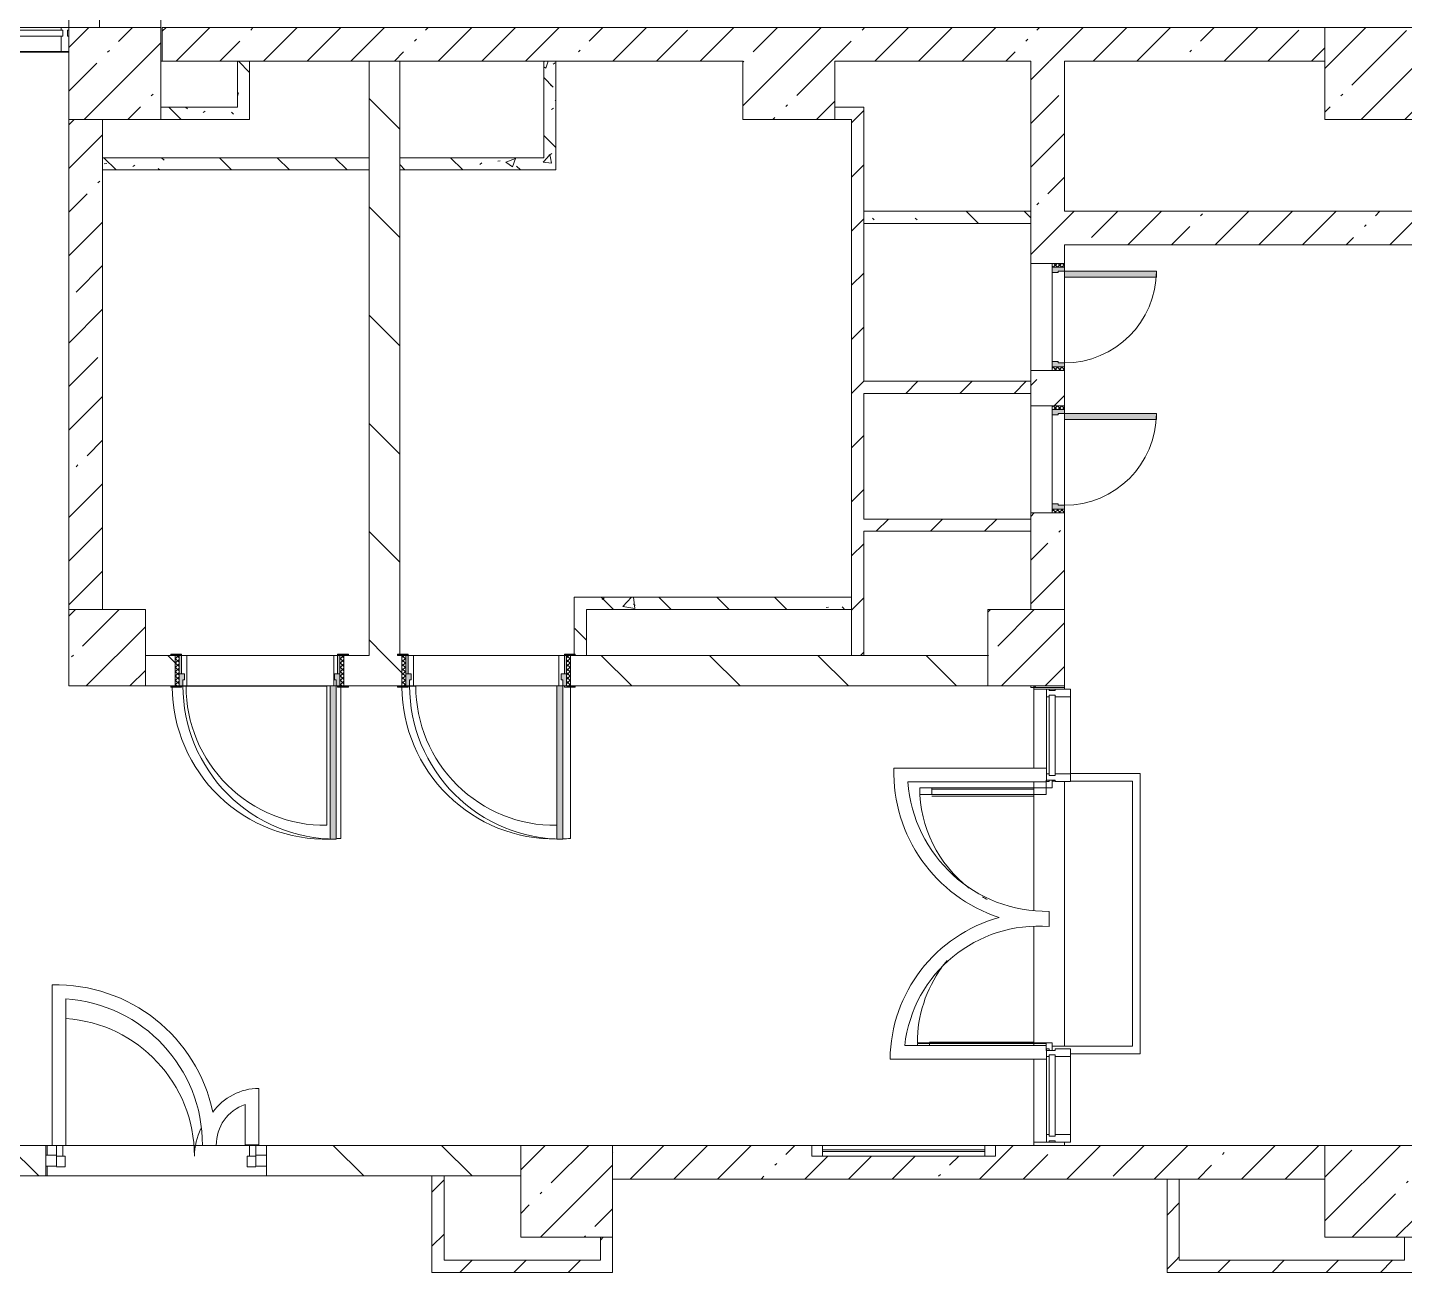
# Model space of a CAD drawing. Header units: millimetres. Extents: x 35092 to 251863, y -8553 to 29549.
# Drawn here: x 138293 to 147283, y 7070 to 15200 of the extents above; entities that cross this region are included whole.
import ezdxf

# ---------------------------------------------------------------- set-up
doc = ezdxf.new("R2010")
doc.units = ezdxf.units.MM
for name, color, linetype, lineweight, true_color in [('A-DETL-GENF-3', 7, 'Continuous', 5, 0xaaaaaa), ('A-DOOR-2', 7, 'Continuous', 5, 0xaaaaaa), ('A-DOOR-3', 7, 'Continuous', 5, 0xe2e2e2), ('A-DOOR-FRAM-3', 7, 'Continuous', 5, 0xe2e2e2), ('A-DOOR-FRAM-4', 7, 'Continuous', 5, 0xaaaaaa), ('A-FLOR-1', 7, 'Continuous', 5, 0xaaaaaa), ('I-WALL-5', 7, 'Continuous', 5, 0x787878)]:
    doc.layers.add(name, color=color, linetype=linetype, lineweight=lineweight, true_color=true_color)
for name, color, linetype, lineweight in [('A-GLAZ-2', 7, 'Continuous', 5), ('A-GLAZ-CURT-2', 7, 'Continuous', 5), ('A-GLAZ-CWMG-2', 7, 'Continuous', 5), ('A-WALL', 7, 'Continuous', 9), ('I-WALL-3', 7, 'Continuous', 5), ('S-COLS-1', 7, 'Continuous', 5)]:
    doc.layers.add(name, color=color, linetype=linetype, lineweight=lineweight)
pattern_1 = [(135, (124853, 0), (-353.553, -353.553), [])]
pattern_2 = [(135, (1751.41, 164.685), (-14.14214, -14.14214), []), (225, (1751.41, 164.685), (14.14214, -14.14214), [])]
pattern_3 = [(45, (-371.384, 164.685), (-14.1421, 14.1421), []), (135, (-371.384, 164.685), (-14.1421, -14.1421), [])]
pattern_4 = [(45, (124853, 0), (-285.123, 285.123), []), (45, (125138.1, 0), (-285.123, 285.123), [504.031, -100.806, 16.764, -84.042])]
pattern_5 = [(45, (124852.98, 0), (-176.7767, 176.7767), [])]
pattern_6 = [(135, (124853, 0), (-377.171, -377.171), [533.4, -88.9, 17.78, -88.9]), (135, (124853, 376.94), (-377.171, -377.171), []), (50, (124853, 0), (637.645, -55.787), [66.675, -733.425]), (355, (124853, 0), (-123.35, 668.7), [53.34, -586.74]), (100.451, (124906.1, -4.65), (514.299, 612.908), [56.665, -623.315]), (46.184, (124853, 177.8), (948.776, -147.15), [100.012, -1100.137]), (96.636, (124932.05, 165.5), (830.91, 865.997), [84.998, -934.973]), (351.184, (124853, 177.8), (830.918, 865.99), [80.01, -880.11]), (21, (124941.9, 133.35), (530.651, -357.928), [66.675, -733.425]), (326, (124941.9, 133.35), (216.308, 644.658), [53.34, -586.74]), (71.451, (124986.1, 103.5), (746.96, 286.724), [56.665, -623.315]), (37.5, (124852.98, 0), (10.8105, 295.9426), [16.764, -562.864, 16.764, -578.866, -588.962]), (37.5, (124852.98, 0), (10.8105, 295.9426), [-1175.258, 16.764, -572.198]), (7.5, (124852.98, 0), (233.869, 350.6318), [16.764, -322.834, 16.764, -549.529, -224.472]), (7.5, (124852.98, 0), (233.869, 350.6318), [-905.891, 16.764, -207.708]), (327.5, (124654.74, 0), (474.5678, -20.0513), [16.764, -205.486, 16.764, -676.656, -920.115]), (327.5, (124654.74, 0), (474.5678, -20.0513), [-915.67, 16.764, -903.351]), (317.5, (124565.84, 0), (518.452, 88.9934), [16.764, -272.161, 16.764, -443.738, -653.415]), (317.5, (124565.84, 0), (518.452, 88.9934), [-749.427, 16.764, -636.651])]

# ---------------------------------------------------------------- blocks, each defined once
blk = doc.blocks.new('BSC_Колонна _Прямоугольная - 600х600-V251-2_2_2_птичка')
at = {"layer": 'S-COLS-1'}
h = blk.add_hatch(dxfattribs=at)
h.set_pattern_fill('FP_92', color=256, style=0, pattern_type=2)
h.set_pattern_definition([(45, (-14010, -14900), (-285.123, 285.123), []), (45, (-13724.88, -14900), (-285.123, 285.123), [504.031, -100.806, 16.764, -84.042])])
h.paths.add_polyline_path([(-80, -300), (300, -300), (300, 300), (-300, 299.6), (-300, -300)])
for p, q in [((300, 300), (-300, 300)), ((-300, 300), (-300, -300)), ((300, -300), (300, 300)), ((-300, -300), (300, -300))]:
    blk.add_line(p, q, dxfattribs=at)
blk = doc.blocks.new('110_Дверь_СКБ_1Ст_Внутренняя1 - Д-4 1100x2100h_су мгн-32375332-2_2_2_птичка')
at = {"layer": 'A-DOOR-2'}
h = blk.add_hatch(dxfattribs=at)
h.set_pattern_fill('FP_40', color=256, style=0, pattern_type=2)
h.set_pattern_definition(pattern_2)
h.paths.add_polyline_path([(537.5, 100), (537.5, -100), (562.5, -100), (562.5, 100)])
at = {"layer": 'A-DOOR-3'}
h = blk.add_hatch(color=256, dxfattribs=at)
h.paths.add_polyline_path([(537.5, 100), (512.5, 100), (512.5, 60), (502.5, 60), (502.5, 20), (537.5, 20), (537.5, 30.3)])
h.paths.add_polyline_path([(-497.5, 100), (-512.5, 100), (-512.5, 20), (-477.5, 20), (-477.5, 60), (-487.5, 60), (-487.5, 100)])
at = {"layer": 'A-DOOR-FRAM-3'}
for points in [[(-447.5, 1100), (-487.5, 1095), (-487.5, 100), (-447.5, 100), (-447.5, 1095)], [(-537.5, 108), (-567.5, 108), (-562.5, 100), (-497.5, 104.4), (-497.5, 108), (-536.7, 108)], [(592.5, 108), (522.5, 108), (522.5, 100), (592.5, 101)], [(-512.5, 20), (-512.5, -100), (-497.5, -100), (-497.5, 20)], [(537.5, 20), (522.5, 20), (522.5, -100), (537.5, -100)], [(-512.5, -100), (-567.5, -100), (-562.5, -108), (-497.5, -108), (-497.5, -100)], [(537.5, -100), (522.5, -100), (522.5, -108), (592.5, -108), (592.5, -100), (562.5, -100)]]:
    blk.add_hatch(color=256, dxfattribs=at).paths.add_polyline_path(points)
at = {"layer": 'A-DOOR-FRAM-4'}
h = blk.add_hatch(dxfattribs=at)
h.set_pattern_fill('FP_41', color=256, style=0, pattern_type=2)
h.set_pattern_definition(pattern_3)
h.paths.add_polyline_path([(-537.5, 100), (-537.5, -100), (-512.5, -100), (-512.5, 100)])
at = {"layer": 'A-DOOR-2'}
for p, q in [((-487.5, 1100), (-487.5, 100)), ((-447.5, 1100), (-487.5, 1100)), ((-447.5, 100), (-447.5, 1100)), ((-487.5, 100), (-447.5, 100))]:
    blk.add_line(p, q, dxfattribs=at)
blk.add_arc((-487.5, 100), 1000, 360, 90, dxfattribs=at)
at = {"layer": 'A-DOOR-FRAM-4'}
for p, q in [((-497.5, 108), (-567.5, 108)), ((-567.5, 108), (-567.5, 100)), ((-567.5, 100), (-497.5, 100)), ((-512.5, 100), (-537.5, 100)), ((-537.5, 100), (-537.5, -100)), ((-487.5, 100), (-512.5, 100)), ((-512.5, 100), (-512.5, 20)), ((-512.5, -100), (-512.5, 100)), ((-497.5, 100), (-512.5, 100)), ((-512.5, 100), (-512.5, 99)), ((-512.5, 99), (-497.5, 99)), ((-497.5, 100), (-497.5, 108)), ((-497.5, 99), (-497.5, 100)), ((-487.5, 60), (-487.5, 100)), ((512.5, 100), (512.5, 60)), ((537.5, 100), (512.5, 100)), ((592.5, 108), (522.5, 108)), ((522.5, 108), (522.5, 100)), ((537.5, 100), (522.5, 100)), ((522.5, 100), (522.5, 99)), ((522.5, 100), (592.5, 100)), ((522.5, 99), (537.5, 99)), ((537.5, 20), (537.5, 100)), ((562.5, 100), (537.5, 100)), ((537.5, 100), (537.5, -100)), ((537.5, 99), (537.5, 100)), ((562.5, -100), (562.5, 100)), ((592.5, 100), (592.5, 108)), ((-512.5, 20), (-477.5, 20)), ((-497.5, 20), (-512.5, 20)), ((-512.5, 20), (-512.5, -100)), ((-497.5, -100), (-497.5, 20)), ((-477.5, 60), (-487.5, 60)), ((-477.5, 20), (-477.5, 60)), ((512.5, 60), (502.5, 60)), ((502.5, 60), (502.5, 20)), ((502.5, 20), (537.5, 20)), ((537.5, 20), (522.5, 20)), ((522.5, 20), (522.5, -100)), ((537.5, -100), (537.5, 20)), ((-497.5, -100), (-567.5, -100)), ((-567.5, -100), (-567.5, -108)), ((-567.5, -108), (-497.5, -108)), ((-537.5, -100), (-512.5, -100)), ((-512.5, -100), (-497.5, -100)), ((-497.5, -108), (-497.5, -100)), ((522.5, -100), (537.5, -100)), ((592.5, -100), (522.5, -100)), ((522.5, -100), (522.5, -108)), ((522.5, -108), (592.5, -108)), ((537.5, -100), (562.5, -100)), ((592.5, -108), (592.5, -100))]:
    blk.add_line(p, q, dxfattribs=at)
blk = doc.blocks.new('110_Дверь_СКБ_1Ст_Внутренняя1 - Д-4 1100x2100h_су мгн-V290-2_2_2_птичка')
at = {"layer": 'A-DOOR-2'}
h = blk.add_hatch(dxfattribs=at)
h.set_pattern_fill('FP_40', color=256, style=0, pattern_type=2)
h.set_pattern_definition(pattern_2)
h.paths.add_polyline_path([(562.5, 100), (537.5, 100), (537.5, -100), (562.5, -100)])
at = {"layer": 'A-DOOR-3'}
h = blk.add_hatch(color=256, dxfattribs=at)
h.paths.add_polyline_path([(512.5, 100), (512.5, 60), (502.5, 60), (502.5, 20), (537.5, 20), (537.5, 100), (522.5, 100)])
h.paths.add_polyline_path([(-487.5, 100), (-512.5, 100), (-512.5, 20), (-477.5, 20), (-477.5, 60), (-487.5, 60)])
at = {"layer": 'A-DOOR-FRAM-3'}
for points in [[(-487.5, 1100), (-487.5, 100), (-447.5, 100), (-447.5, 1100)], [(-497.5, 108), (-567.5, 108), (-567.5, 100), (-497.5, 100)], [(562.5, 108), (522.5, 108), (526.9, 100), (592.5, 100), (592.5, 108), (576.2, 108)], [(-512.5, 20), (-512.5, -100), (-497.5, -100), (-497.5, 20)], [(537.5, 20), (522.5, 20), (522.5, -100), (537.5, -100)], [(-567.5, -100), (-567.5, -108), (-497.5, -108), (-497.5, -100), (-537.5, -100)], [(562.5, -100), (522.5, -100), (522.5, -108), (592.5, -108), (592.5, -100)]]:
    blk.add_hatch(color=256, dxfattribs=at).paths.add_polyline_path(points)
at = {"layer": 'A-DOOR-FRAM-4'}
h = blk.add_hatch(dxfattribs=at)
h.set_pattern_fill('FP_41', color=256, style=0, pattern_type=2)
h.set_pattern_definition(pattern_3)
h.paths.add_polyline_path([(-512.5, 100), (-537.5, 100), (-537.5, -100), (-512.5, -100), (-512.5, 30.3)])
at = {"layer": 'A-DOOR-2'}
for p, q in [((-487.5, 1100), (-487.5, 100)), ((-447.5, 1100), (-487.5, 1100)), ((-447.5, 100), (-447.5, 1100)), ((-487.5, 100), (-447.5, 100))]:
    blk.add_line(p, q, dxfattribs=at)
blk.add_arc((-487.5, 100), 1000, 360, 90, dxfattribs=at)
at = {"layer": 'A-DOOR-FRAM-4'}
for p, q in [((-497.5, 108), (-567.5, 108)), ((-567.5, 108), (-567.5, 100)), ((-567.5, 100), (-497.5, 100)), ((-512.5, 100), (-537.5, 100)), ((-537.5, 100), (-537.5, -100)), ((-487.5, 100), (-512.5, 100)), ((-512.5, 100), (-512.5, 20)), ((-512.5, -100), (-512.5, 100)), ((-497.5, 100), (-512.5, 100)), ((-512.5, 100), (-512.5, 99)), ((-512.5, 99), (-497.5, 99)), ((-497.5, 100), (-497.5, 108)), ((-497.5, 99), (-497.5, 100)), ((-487.5, 60), (-487.5, 100)), ((512.5, 100), (512.5, 60)), ((537.5, 100), (512.5, 100)), ((592.5, 108), (522.5, 108)), ((522.5, 108), (522.5, 100)), ((537.5, 100), (522.5, 100)), ((522.5, 100), (522.5, 99)), ((522.5, 100), (592.5, 100)), ((522.5, 99), (537.5, 99)), ((537.5, 20), (537.5, 100)), ((562.5, 100), (537.5, 100)), ((537.5, 100), (537.5, -100)), ((537.5, 99), (537.5, 100)), ((562.5, -100), (562.5, 100)), ((592.5, 100), (592.5, 108)), ((-512.5, 20), (-477.5, 20)), ((-497.5, 20), (-512.5, 20)), ((-512.5, 20), (-512.5, -100)), ((-497.5, -100), (-497.5, 20)), ((-477.5, 60), (-487.5, 60)), ((-477.5, 20), (-477.5, 60)), ((512.5, 60), (502.5, 60)), ((502.5, 60), (502.5, 20)), ((502.5, 20), (537.5, 20)), ((537.5, 20), (522.5, 20)), ((522.5, 20), (522.5, -100)), ((537.5, -100), (537.5, 20)), ((-497.5, -100), (-567.5, -100)), ((-567.5, -100), (-567.5, -108)), ((-567.5, -108), (-497.5, -108)), ((-537.5, -100), (-512.5, -100)), ((-512.5, -100), (-497.5, -100)), ((-497.5, -108), (-497.5, -100)), ((522.5, -100), (537.5, -100)), ((592.5, -100), (522.5, -100)), ((522.5, -100), (522.5, -108)), ((522.5, -108), (592.5, -108)), ((537.5, -100), (562.5, -100)), ((592.5, -108), (592.5, -100))]:
    blk.add_line(p, q, dxfattribs=at)
blk = doc.blocks.new('BSC_Колонна _Прямоугольная - 500х500-V302-2_2_2_птичка')
at = {"layer": 'S-COLS-1'}
h = blk.add_hatch(dxfattribs=at)
h.set_pattern_fill('FP_125', color=256, style=0, pattern_type=2)
h.set_pattern_definition([(45, (-19960, -11150), (-285.123, 285.123), []), (45, (-19674.88, -11150), (-285.123, 285.123), [504.031, -100.806, 16.764, -84.042])])
h.paths.add_polyline_path([(250, -250), (250, 250), (-250, 250), (-250, -250), (-188.7, -250)])
for p, q in [((250, 250), (-250, 250)), ((-250, 250), (-250, -250)), ((250, -250), (250, 250)), ((-250, -250), (250, -250))]:
    blk.add_line(p, q, dxfattribs=at)
blk = doc.blocks.new('110_Дверь_СКБ_1Ст - д-18 _п_ 700x2100h_Технический шкаф ЭОМ и СС-32102833-2_2_2_птичка')
at = {"layer": 'A-DOOR-2'}
h = blk.add_hatch(dxfattribs=at)
h.set_pattern_fill('FP_134', color=256, style=0, pattern_type=2)
h.set_pattern_definition([(135, (1951.41, 174.685), (-14.14214, -14.14214), []), (225, (1951.41, 174.685), (14.14214, -14.14214), [])])
h.paths.add_polyline_path([(362.5, 110), (337.5, 110), (337.5, 30), (362.5, 30)])
at = {"layer": 'A-DOOR-3'}
h = blk.add_hatch(color=256, dxfattribs=at)
h.paths.add_polyline_path([(337.5, 110), (312.5, 110), (312.5, 70), (302.5, 70), (302.5, 30), (337.5, 30)])
h.paths.add_polyline_path([(-277.5, 70), (-287.5, 70), (-287.5, 110), (-312.5, 110), (-312.5, 30), (-277.5, 30), (-277.5, 54)])
at = {"layer": 'A-DOOR-FRAM-3'}
blk.add_hatch(color=256, dxfattribs=at).paths.add_polyline_path([(-247.5, 440), (-247.5, 710), (-287.5, 710), (-287.5, 110), (-247.5, 110)])
at = {"layer": 'A-DOOR-FRAM-4'}
h = blk.add_hatch(dxfattribs=at)
h.set_pattern_fill('FP_135', color=256, style=0, pattern_type=2)
h.set_pattern_definition([(45, (-171.384, 174.685), (-14.1421, 14.1421), []), (135, (-171.384, 174.685), (-14.1421, -14.1421), [])])
h.paths.add_polyline_path([(-312.5, 110), (-337.5, 110), (-337.5, 30), (-312.5, 30)])
at = {"layer": 'A-DOOR-2'}
for p, q in [((-287.5, 710), (-287.5, 110)), ((-247.5, 710), (-287.5, 710)), ((-247.5, 110), (-247.5, 710)), ((-287.5, 110), (-247.5, 110))]:
    blk.add_line(p, q, dxfattribs=at)
blk.add_arc((-287.5, 110), 600, 360, 90, dxfattribs=at)
at = {"layer": 'A-DOOR-FRAM-4'}
for p, q in [((-312.5, 110), (-337.5, 110)), ((-337.5, 110), (-337.5, 30)), ((-287.5, 110), (-312.5, 110)), ((-312.5, 110), (-312.5, 30)), ((-312.5, 30), (-312.5, 110)), ((-287.5, 70), (-287.5, 110)), ((-247.5, 110), (312.5, 110)), ((312.5, 110), (312.5, 70)), ((337.5, 110), (312.5, 110)), ((337.5, 30), (337.5, 110)), ((362.5, 110), (337.5, 110)), ((337.5, 110), (337.5, 30)), ((362.5, 30), (362.5, 110)), ((-337.5, 30), (-312.5, 30)), ((-312.5, 30), (-277.5, 30)), ((-277.5, 70), (-287.5, 70)), ((-277.5, 30), (-277.5, 70)), ((302.5, 30), (-277.5, 30)), ((312.5, 70), (302.5, 70)), ((302.5, 70), (302.5, 30)), ((302.5, 30), (337.5, 30)), ((337.5, 30), (362.5, 30))]:
    blk.add_line(p, q, dxfattribs=at)
blk = doc.blocks.new('BSC_Колонна _Прямоугольная - 500х500-V325-2_2_2_птичка')
at = {"layer": 'S-COLS-1'}
h = blk.add_hatch(dxfattribs=at)
h.set_pattern_fill('FP_140', color=256, style=0, pattern_type=2)
h.set_pattern_definition([(45, (-13960, -11150), (-285.123, 285.123), []), (45, (-13674.88, -11150), (-285.123, 285.123), [504.031, -100.806, 16.764, -84.042])])
h.paths.add_polyline_path([(250, -250), (249.8, 250), (-250, 247.8), (-250, -250), (34.4, -250)])
for p, q in [((250, 250), (-250, 250)), ((-250, 250), (-250, -250)), ((250, -250), (250, 250)), ((-250, -250), (250, -250))]:
    blk.add_line(p, q, dxfattribs=at)
blk = doc.blocks.new('BSC_Колонна _Прямоугольная - 600х600-V329-2_2_2_птичка')
at = {"layer": 'S-COLS-1'}
h = blk.add_hatch(dxfattribs=at)
h.set_pattern_fill('FP_143', color=256, style=0, pattern_type=2)
h.set_pattern_definition([(45, (-22210, -14900), (-285.123, 285.123), []), (45, (-21924.88, -14900), (-285.123, 285.123), [504.031, -100.806, 16.764, -84.042])])
h.paths.add_polyline_path([(300, -300), (300, 300), (-300, 300), (-300, -300)])
for p, q in [((300, 300), (-300, 300)), ((-300, 300), (-300, -300)), ((300, -300), (300, 300)), ((-300, -300), (300, -300))]:
    blk.add_line(p, q, dxfattribs=at)
blk = doc.blocks.new('BSC_Колонна _Прямоугольная - 600х600-V335-2_2_2_птичка')
at = {"layer": 'S-COLS-1'}
h = blk.add_hatch(dxfattribs=at)
h.set_pattern_fill('FP_149', color=256, style=0, pattern_type=2)
h.set_pattern_definition([(45, (-22210, -7600), (-285.123, 285.123), []), (45, (-21924.88, -7600), (-285.123, 285.123), [504.031, -100.806, 16.764, -84.042])])
h.paths.add_polyline_path([(300, -300), (300, 300), (-300, 300), (-300, -300)])
for p, q in [((300, 300), (-300, 300)), ((-300, 300), (-300, -300)), ((300, -300), (300, 300)), ((-300, -300), (300, -300))]:
    blk.add_line(p, q, dxfattribs=at)
blk = doc.blocks.new('BSC_Колонна _Прямоугольная - 600х600-V345-2_2_2_птичка')
at = {"layer": 'S-COLS-1'}
h = blk.add_hatch(dxfattribs=at)
h.set_pattern_fill('FP_158', color=256, style=0, pattern_type=2)
h.set_pattern_definition([(45, (-16960, -7600), (-285.123, 285.123), []), (45, (-16674.88, -7600), (-285.123, 285.123), [504.031, -100.806, 16.764, -84.042])])
h.paths.add_polyline_path([(300, -300), (300, 300), (-300, 300), (-300, -300)])
for p, q in [((300, 300), (-300, 300)), ((-300, 300), (-300, -300)), ((300, -300), (300, 300)), ((-300, -300), (300, -300))]:
    blk.add_line(p, q, dxfattribs=at)
blk = doc.blocks.new('Прямоугольный импост - Импост структурный с накладкой - 160мм-23997896-2_2_2_птичка')
at = {"layer": 'A-GLAZ-CWMG-2'}
for p, q in [((-50, 40), (-50, 140)), ((-50, 140), (-0.3, 140)), ((-40, 40), (-50, 40)), ((-50, -17), (-50, 0)), ((-50, 0), (-40, 0)), ((-40, 0), (-40, 40)), ((-10, 40), (-10, 0)), ((-0.3, 40), (-10, 40)), ((-10, 0), (-0.3, 0)), ((-0.3, -17), (-50, -17))]:
    blk.add_line(p, q, dxfattribs=at)
blk = doc.blocks.new('Системная панель - Стекло - 40мм-23997898-2_2_2_птичка')
at = {"layer": 'A-GLAZ-CURT-2'}
h = blk.add_hatch(dxfattribs=at)
h.set_pattern_fill('FP_163', color=256, style=0, pattern_type=2)
h.set_pattern_definition([(45, (-13750.1, -14683), (-1414.21, 1414.21), [1000, -3000]), (45, (-14750.1, -15183), (-1414.21, 1414.21), [3000, -1000]), (45, (-12750.1, -15683), (-1414.21, 1414.21), [1000, -3000])])
h.paths.add_polyline_path([(410.1, -40), (420.1, -40), (420.1, 0), (-420.1, 0), (-420.1, -40), (-410.1, -40)])
for p, q in [((420.1, 0), (-420.1, 0)), ((-420.1, 0), (-420.1, -40)), ((-420.1, -40), (420.1, -40)), ((420.1, -40), (420.1, 0))]:
    blk.add_line(p, q, dxfattribs=at)
blk = doc.blocks.new('Прямоугольный импост - Импост структурный с накладкой - 160мм-23771920-2_2_2_птичка')
at = {"layer": 'A-GLAZ-CWMG-2'}
for p, q in [((13660.3, 15200), (12840, 15200)), ((13660.3, 15043), (12840, 15043))]:
    blk.add_line(p, q, dxfattribs=at)
blk = doc.blocks.new('Прямоугольный импост - 50 x 70 мм-31927764-2_2_2_птичка')
at = {"layer": 'A-GLAZ-CWMG-2'}
for p, q in [((-70, 35), (0, 35)), ((-70, -35), (-70, 35)), ((0, 35), (0, -35)), ((0, -35), (-70, -35))]:
    blk.add_line(p, q, dxfattribs=at)
blk = doc.blocks.new('Дверь_Витражная_остекление_ - ДВН_ДАО_Главный вход_1200 в свету Д-22 _п_-31928779-2_2_2_птичка')
at = {"layer": 'A-DETL-GENF-3'}
for p, q in [((-650, 100), (-650, 35)), ((-610, 30), (-610, 100)), ((610, 103), (610, 30)), ((650, 35), (650, 103)), ((-650, 30), (-610, 30)), ((-595, 30), (-650, 30)), ((-595, -40), (-595, 30)), ((595, -40), (595, 30)), ((595, 30), (650, 30)), ((610, 30), (650, 30)), ((-650, -40), (-595, -40)), ((650, -40), (595, -40))]:
    blk.add_line(p, q, dxfattribs=at)
at = {"layer": 'A-DOOR-2'}
for p, q in [((-650, 100), (-650, 35)), ((650, 103), (650, 35))]:
    blk.add_line(p, q, dxfattribs=at)
for centre, radius, start, end in [((-650, 30), 900, 360, 86.09721), ((650, 30), 400, 153.34415, 180)]:
    blk.add_arc(centre, radius, start, end, dxfattribs=at)
blk = doc.blocks.new('Прямоугольный импост - 50 x 70 мм-31701779-2_2_2_птичка')
at = {"layer": 'A-GLAZ-CWMG-2'}
for p, q in [((0, 35), (-70, 35)), ((-70, 35), (-70, -35)), ((0, -35), (0, 35)), ((-70, -35), (0, -35))]:
    blk.add_line(p, q, dxfattribs=at)
blk = doc.blocks.new('Прямоугольный импост - Импост структурный с накладкой - 160мм Темный-30756008-2_2_2_птичка')
at = {"layer": 'A-GLAZ-CWMG-2'}
for p, q in [((-50, 0), (-50, 17)), ((-50, 17), (0, 17)), ((-40, 0), (-50, 0)), ((-40, -40), (-40, 0)), ((0, 0), (-10, 0)), ((-10, 0), (-10, -40)), ((0, 17), (0, 0)), ((-50, -140), (-50, -40)), ((-50, -40), (-40, -40)), ((-10, -40), (0, -40)), ((0, -40), (0, -140)), ((0, -140), (-50, -140))]:
    blk.add_line(p, q, dxfattribs=at)
blk = doc.blocks.new('Системная панель - Стекло - 40мм-32387041-2_2_2_птичка')
at = {"layer": 'A-GLAZ-CURT-2'}
h = blk.add_hatch(dxfattribs=at)
h.set_pattern_fill('FP_170', color=256, style=0, pattern_type=2)
h.set_pattern_definition([(135, (10077.7, -20610), (-1414.21, -1414.21), [1000, -3000]), (135, (10577.7, -21610), (-1414.21, -1414.21), [3000, -1000]), (135, (11077.7, -19610), (-1414.21, -1414.21), [1000, -3000])])
h.paths.add_polyline_path([(262.3, 0), (262.3, 40), (-262.3, 40), (-262.3, 0), (249.3, 0)])
for p, q in [((262.3, 40), (-262.3, 40)), ((-262.3, 40), (-262.3, 0)), ((-262.3, 0), (262.3, 0)), ((262.3, 0), (262.3, 40))]:
    blk.add_line(p, q, dxfattribs=at)
blk = doc.blocks.new('Прямоугольный импост - Импост структурный с накладкой - 160мм Темный-30755591-2_2_2_птичка')
at = {"layer": 'A-GLAZ-CWMG-2'}
for p, q in [((-25, 0), (-25, 17)), ((-25, 17), (25, 17)), ((-15, 0), (-25, 0)), ((-15, -40), (-15, 0)), ((25, 0), (15, 0)), ((15, 0), (15, -40)), ((25, 17), (25, 0)), ((-25, -140), (-25, -40)), ((-25, -40), (-15, -40)), ((15, -40), (25, -40)), ((25, -40), (25, -140)), ((25, -140), (-25, -140))]:
    blk.add_line(p, q, dxfattribs=at)
blk = doc.blocks.new('Системная панель - Стекло - 40мм-32387061-2_2_2_птичка')
at = {"layer": 'A-GLAZ-CURT-2'}
for p, q in [((265.2, 40), (-265.2, 40)), ((-265.2, 40), (-265.2, 0)), ((-265.2, 0), (265.2, 0)), ((265.2, 0), (265.2, 40))]:
    blk.add_line(p, q, dxfattribs=at)
blk = doc.blocks.new('Прямоугольный импост - Импост структурный с накладкой - 160мм Темный-32387059-2_2_2_птичка')
at = {"layer": 'A-GLAZ-CWMG-2'}
for p, q in [((20093, 7970), (20093, 8480.4)), ((20250, 7970), (20250, 8480.4))]:
    blk.add_line(p, q, dxfattribs=at)
blk = doc.blocks.new('Прямоугольный импост - Импост структурный с накладкой - 160мм Темный-30755595-2_2_2_птичка')
at = {"layer": 'A-GLAZ-CWMG-2'}
for p, q in [((0, 17), (-50, 17)), ((-50, 17), (-50, 0)), ((-50, 0), (-40, 0)), ((-40, 0), (-40, -40)), ((-10, -40), (-10, 0)), ((-10, 0), (0, 0)), ((0, 0), (0, 17)), ((-40, -40), (-50, -40)), ((-50, -40), (-50, -140)), ((0, -40), (-10, -40)), ((0, -140), (0, -40)), ((-50, -140), (0, -140))]:
    blk.add_line(p, q, dxfattribs=at)
blk = doc.blocks.new('Дверь_Витражная_остекление_ - ВВ-16 остекление-32390142-2_2_2_птичка')
at = {"layer": 'A-DETL-GENF-3'}
for p, q in [((-787.5, -20), (-832.5, -20)), ((-832.5, -845), (-832.5, -20)), ((-787.5, -20), (-832.5, -20)), ((-832.5, -20), (-832.5, -845)), ((-787.5, -845), (-787.5, -20)), ((-787.5, -845), (-787.5, -20)), ((837.5, -860), (837.5, -20)), ((837.5, -20), (837.5, -860)), ((-832.5, -100), (-787.5, -100)), ((-822.5, -765), (-822.5, -100)), ((-778.5, -765), (-778.5, -100)), ((828.5, -780), (828.5, -100)), ((849.9, -100), (837.5, -100)), ((-832.5, -765), (-787.5, -765)), ((849.9, -780), (837.5, -780)), ((-832.5, -845), (-787.5, -845)), ((-832.5, -845), (-787.5, -845)), ((849.9, -860), (837.5, -860)), ((837.5, -860), (849.9, -860))]:
    blk.add_line(p, q, dxfattribs=at)
at = {"layer": 'A-DOOR-2'}
for p, q in [((-882.5, 20), (-832.5, 20)), ((-882.5, -20), (-882.5, 20)), ((-832.5, 20), (-832.5, -20)), ((832.5, 20), (882.5, 20)), ((832.5, -20), (832.5, 20)), ((882.5, 20), (882.5, -20)), ((-832.5, -20), (-882.5, -20)), ((-832.5, -845), (-832.5, -20)), ((832.5, -860), (832.5, -20)), ((882.5, -20), (832.5, -20))]:
    blk.add_line(p, q, dxfattribs=at)
for centre, radius, start, end in [((-832.5, -20), 825, 329.80944, 332.20433), ((-832.5, -20), 825, 270, 322.60785), ((832.5, -20), 840, 230.33856, 232.99265), ((832.5, -20), 840, 234.0758, 270)]:
    blk.add_arc(centre, radius, start, end, dxfattribs=at)
blk = doc.blocks.new('Прямоугольный импост - Импост структурный с накладкой - 160мм Темный-32387142-2_2_2_птичка')
at = {"layer": 'A-GLAZ-CWMG-2'}
for p, q in [((20093, 10325.4), (20093, 10830)), ((20250, 10325.4), (20250, 10830))]:
    blk.add_line(p, q, dxfattribs=at)
blk = doc.blocks.new('120_Окно_СКБ_1Ст - 120_Окно_СКБ_1Ст 400х1200 EI30-V389-2_2_2_птичка')
at = {"layer": 'A-GLAZ-2'}
for p, q in [((-600, 40), (-600, 110)), ((-600, 110), (-530, 110)), ((600, 110), (-600, 110)), ((-530, 110), (-530, 40)), ((530, 40), (530, 110)), ((530, 110), (600, 110)), ((600, 110), (600, 40)), ((-530, 40), (-600, 40)), ((-600, 40), (600, 40)), ((530, 80), (-530, 80)), ((530, 70), (-530, 70)), ((600, 40), (530, 40))]:
    blk.add_line(p, q, dxfattribs=at)

msp = doc.modelspace()

# ---------------------------------------------------------------- hatches: boundary and pattern name
at = {"layer": 'I-WALL-3'}
h = msp.add_hatch(dxfattribs=at)
h.set_pattern_fill('FP_99', color=256, style=0, pattern_type=2)
h.set_pattern_definition(pattern_4)
h.paths.add_polyline_path([(155463, 14980), (155643, 14984.9), (155643, 15200), (155463, 15196.3), (155463, 15111.8)])
h.paths.add_polyline_path([(139173, 14980), (142963.2, 14980), (142963.2, 15200), (139173, 15200), (139173, 15111.8)])
h.paths.add_polyline_path([(146763, 14980), (146763, 15200), (143563.2, 15200), (143563.2, 14980), (146454.4, 14980)])
h.paths.add_polyline_path([(147363, 14980), (150663, 14980), (150663, 15200), (147363, 15200), (147363, 15027.8)])
h.paths.add_polyline_path([(151263, 14980), (154863, 14980), (154863, 15200), (151263, 15200), (151263, 15108.9)])
h = msp.add_hatch(dxfattribs=at)
h.set_pattern_fill('FP_100', color=256, style=0, pattern_type=2)
h.set_pattern_definition(pattern_1)
h.paths.add_polyline_path([(140708, 11100), (140708, 11108), (140723, 11108), (140723, 14980), (140523, 14980), (140523, 11100)])
h = msp.add_hatch(dxfattribs=at)
h.set_pattern_fill('FP_99', color=256, style=0, pattern_type=2)
h.set_pattern_definition(pattern_4)
h.paths.add_polyline_path([(144843, 10890), (145063, 10890), (145063, 10900), (144843, 10900)])
h.paths.add_polyline_path([(144843, 11400), (145063, 11400), (145063, 12030), (144843, 12030), (144843, 11561.4)])
h.paths.add_polyline_path([(144983, 12730), (145063, 12730), (145063, 12960), (144843, 12960), (144843, 12730)])
h.paths.add_polyline_path([(144983, 13660), (145063, 13660), (145063, 14980), (144843, 14975.4), (144843, 13660)])
h = msp.add_hatch(dxfattribs=at)
h.set_pattern_fill('FP_101', color=256, style=0, pattern_type=2)
h.set_pattern_definition(pattern_5)
h.paths.add_polyline_path([(143563.2, 14600), (143753, 14600), (143753, 14680), (143563.2, 14680)])
h = msp.add_hatch(dxfattribs=at)
h.set_pattern_fill('FP_99', color=256, style=0, pattern_type=2)
h.set_pattern_definition(pattern_4)
h.paths.add_polyline_path([(138783, 11400), (138783, 14600), (138563, 14600), (138563.1, 11400)])
h = msp.add_hatch(dxfattribs=at)
h.set_pattern_fill('FP_101', color=256, style=0, pattern_type=2)
h.set_pattern_definition(pattern_5)
h.paths.add_polyline_path([(143753, 11100), (143753, 14600), (143673, 14600), (143673, 11100)])
h = msp.add_hatch(dxfattribs=at)
h.set_pattern_fill('FP_99', color=256, style=0, pattern_type=2)
h.set_pattern_definition(pattern_4)
h.paths.add_polyline_path([(154974.5, 13780), (155643, 13780), (155643, 14000), (145063, 14000), (145063, 13780), (154937.7, 13780)])
h = msp.add_hatch(dxfattribs=at)
h.set_pattern_fill('FP_101', color=256, style=0, pattern_type=2)
h.set_pattern_definition(pattern_5)
h.paths.add_polyline_path([(144624.3, 12810), (144843, 12810), (144843, 12890), (143753, 12890), (143753, 12810)])
h = msp.add_hatch(dxfattribs=at)
h.set_pattern_fill('FP_101', color=256, style=0, pattern_type=2)
h.set_pattern_definition(pattern_5)
h.paths.add_polyline_path([(144516.4, 11910), (144843, 11910), (144843, 11990), (143753, 11990), (143753, 11910)])
h = msp.add_hatch(dxfattribs=at)
h.set_pattern_fill('FP_100', color=256, style=0, pattern_type=2)
h.set_pattern_definition(pattern_1)
h.paths.add_polyline_path([(141863, 10900), (144563, 10900), (144563, 11100), (141838, 11100), (141838, 10900)])
h.paths.add_polyline_path([(140388, 10900), (140738, 10900), (140738, 11100), (140358, 11100), (140358, 10900)])
h.paths.add_polyline_path([(139228, 10900), (139258, 10900), (139258, 11100), (139063, 11100), (139063, 10900), (139133.9, 10900)])
h = msp.add_hatch(dxfattribs=at)
h.set_pattern_fill('FP_100', color=256, style=0, pattern_type=2)
h.set_pattern_definition(pattern_1)
h.paths.add_polyline_path([(133113, 7700), (137013, 7700), (137013, 7900), (136313, 7900), (136313, 7830), (135513, 7830), (135513, 7900), (133113, 7900), (133113, 7737.6)])
h.paths.add_polyline_path([(141013, 7700), (141513, 7700), (141513, 7900), (139852.9, 7900), (139852.9, 7700), (140964, 7700)])
h.paths.add_polyline_path([(131813.4, 7700), (132513, 7700), (132513, 7900), (131383, 7900), (131383, 7700), (131663, 7700)])
h.paths.add_polyline_path([(138412.9, 7700), (138412.9, 7900), (137613, 7900), (137613, 7700), (138218.9, 7700)])
h.paths.add_polyline_path([(128610.7, 7700), (128883, 7700), (128883, 7900), (128583, 7894.2), (128583, 7700)])
h = msp.add_hatch(dxfattribs=at)
h.set_pattern_fill('FP_99', color=256, style=0, pattern_type=2)
h.set_pattern_definition(pattern_4)
h.paths.add_polyline_path([(146763, 7680), (146763, 7900), (144613, 7900), (144613, 7830), (143413, 7830), (143413, 7900), (142113, 7900), (142113, 7680), (146454.4, 7680)])
h = msp.add_hatch(dxfattribs=at)
h.set_pattern_fill('FP_101', color=256, style=0, pattern_type=2)
h.set_pattern_definition(pattern_5)
h.paths.add_polyline_path([(141013, 7070), (141013, 7700), (140933, 7700), (140933, 7070), (140964, 7070)])
h = msp.add_hatch(dxfattribs=at)
h.set_pattern_fill('FP_101', color=256, style=0, pattern_type=2)
h.set_pattern_definition(pattern_5)
h.paths.add_polyline_path([(145733, 7150), (145813, 7150), (145813, 7680), (145733, 7680), (145733, 7276.4)])
h = msp.add_hatch(dxfattribs=at)
h.set_pattern_fill('FP_101', color=256, style=0, pattern_type=2)
h.set_pattern_definition(pattern_5)
h.paths.add_polyline_path([(142033, 7150), (142113, 7150), (142113, 7300), (142033, 7300), (142033, 7274.5)])
h = msp.add_hatch(dxfattribs=at)
h.set_pattern_fill('FP_101', color=256, style=0, pattern_type=2)
h.set_pattern_definition(pattern_5)
h.paths.add_polyline_path([(142113, 7070), (142113, 7150), (141013, 7150), (141013, 7070)])
h = msp.add_hatch(dxfattribs=at)
h.set_pattern_fill('FP_101', color=256, style=0, pattern_type=2)
h.set_pattern_definition(pattern_5)
h.paths.add_polyline_path([(147283, 7070), (147283, 7150), (145733, 7150), (145733, 7070), (146763, 7070)])
at = {"layer": 'I-WALL-5'}
h = msp.add_hatch(dxfattribs=at)
h.set_pattern_fill('FP_116', color=256, style=0, pattern_type=2)
h.set_pattern_definition(pattern_6)
h.paths.add_polyline_path([(139663, 14680), (139743, 14680), (139743, 14980), (139663, 14980), (139663, 14685.5)])
h = msp.add_hatch(dxfattribs=at)
h.set_pattern_fill('FP_116', color=256, style=0, pattern_type=2)
h.set_pattern_definition(pattern_6)
h.paths.add_polyline_path([(141663, 14350), (141743, 14350), (141743, 14980), (141663, 14980), (141663, 14600)])
h = msp.add_hatch(dxfattribs=at)
h.set_pattern_fill('FP_116', color=256, style=0, pattern_type=2)
h.set_pattern_definition(pattern_6)
h.paths.add_polyline_path([(139743, 14600), (139743, 14680), (139163, 14680), (139163, 14600), (139173, 14600)])
h = msp.add_hatch(dxfattribs=at)
h.set_pattern_fill('FP_116', color=256, style=0, pattern_type=2)
h.set_pattern_definition(pattern_6)
h.paths.add_polyline_path([(140389.5, 14270), (140523, 14270), (140523, 14350), (138783, 14350), (138783, 14270), (140293, 14270)])
h = msp.add_hatch(dxfattribs=at)
h.set_pattern_fill('FP_116', color=256, style=0, pattern_type=2)
h.set_pattern_definition(pattern_6)
h.paths.add_polyline_path([(140813, 14270), (141743, 14270), (141743, 14350), (140723, 14350), (140723, 14270), (140748.4, 14270)])
h = msp.add_hatch(dxfattribs=at)
h.set_pattern_fill('FP_116', color=256, style=0, pattern_type=2)
h.set_pattern_definition(pattern_6)
h.paths.add_polyline_path([(143753, 13920), (144843, 13920), (144843, 14000), (143753, 14000)])
h = msp.add_hatch(dxfattribs=at)
h.set_pattern_fill('FP_116', color=256, style=0, pattern_type=2)
h.set_pattern_definition(pattern_6)
h.paths.add_polyline_path([(141943, 11100), (141943, 11480), (141863, 11480), (141868, 11100), (141879.3, 11100)])
h = msp.add_hatch(dxfattribs=at)
h.set_pattern_fill('FP_116', color=256, style=0, pattern_type=2)
h.set_pattern_definition(pattern_6)
h.paths.add_polyline_path([(143668.4, 11400), (143673, 11400), (143673, 11480), (141943, 11480), (141943, 11400), (142963.2, 11400)])
at = {"layer": 'S-COLS-1'}
h = msp.add_hatch(dxfattribs=at)
h.set_pattern_fill('FP_99', color=256, style=0, pattern_type=2)
h.set_pattern_definition(pattern_4)
h.paths.add_polyline_path([(143563.2, 14600), (143563.2, 15200), (142963.2, 15200), (142963.2, 14600)])

# ---------------------------------------------------------------- linework, layer by layer
at = {"layer": 'A-FLOR-1'}
for p, q in [((139163.2, 15200), (139163.2, 24680)), ((138563, 15040), (131623, 15040)), ((139173, 14980), (139163, 14980)), ((139298, 11100), (139333, 11100)), ((139333, 11100), (139333, 10897.8)), ((140293, 10900), (140293, 11100)), ((140293, 11100), (140318, 11100)), ((140778, 11100), (140813, 11100)), ((140813, 11100), (140813, 10900)), ((141763, 10900), (141763, 11100)), ((141763, 11100), (141798, 11100)), ((139328, 10899), (139298, 10899)), ((139333, 10897.8), (140248, 10897.8)), ((140268, 10900), (140248, 10900)), ((140248, 10900), (140248, 9990.1)), ((140338, 9905), (140338, 10892)), ((140828, 10899), (140778, 10899)), ((140813, 10900), (141748, 10900)), ((141838, 9905), (141838, 10892)), ((144946, 10363), (143949.3, 10363)), ((144041.3, 10273), (144943, 10273)), ((144983, 10278.9), (145003, 10278.9)), ((145558, 10328.9), (145103, 10328.9)), ((145103, 10278.9), (145508, 10278.9)), ((145508, 10278.9), (145508, 8547.4)), ((145558, 8497.4), (145558, 10328.9)), ((144963, 9329.4), (144963, 9428.1)), ((138453.2, 8947.6), (138453.2, 7900)), ((138543.2, 7900), (138543.2, 8855.9)), ((144943, 8553), (144020.3, 8553)), ((145508, 8547.4), (144983, 8547.4)), ((143924.6, 8463), (144946, 8463)), ((145103, 8497.4), (145558, 8497.4)), ((139804.3, 7903), (139804.3, 8272)), ((139714.3, 8167.1), (139714.3, 7903)), ((138412.9, 7900), (139852.9, 7900)), ((138422.3, 7900), (138422.3, 7835)), ((139714.3, 7903), (139804.3, 7903)), ((138422.3, 7765), (138422.3, 7700))]:
    msp.add_line(p, q, dxfattribs=at)
for centre, radius, start, end in [((140238, 10900), 1000, 180.45922, 271.72242), ((140238, 10900), 910, 180.06296, 270.62964), ((141738, 10900), 1000, 180.45922, 270.57477), ((141738, 10900), 910, 180.06296, 270.62964), ((144949, 10338), 1000, 178.56746, 251.86052), ((144949, 10338), 910, 184.09604, 270.88287), ((140238, 10900), 1000, 274.01771, 275.73917), ((141738, 10900), 1000, 272.87006, 275.73917), ((144893.6, 8453.1), 969, 105.31636, 179.41553), ((144893.6, 8453.1), 879, 85.47205, 173.47514), ((138480.3, 7903), 1045, 11.78406, 91.48467), ((138480.3, 7903), 955, 359.82001, 86.22206), ((139804.3, 7903), 369, 90, 144.66492), ((139804.3, 7903), 279, 108.81906, 180.6161)]:
    msp.add_arc(centre, radius, start, end, dxfattribs=at)
at = {"layer": 'A-WALL'}
for p, q in [((139743, 14980), (139663, 14980)), ((140723, 14980), (140523, 14980)), ((141743, 14980), (141663, 14980)), ((138783, 14350), (138783, 14270)), ((140523, 14270), (140523, 14350)), ((140723, 14350), (140723, 14270)), ((143753, 14000), (143753, 13920)), ((144843, 13920), (144843, 14000)), ((144843, 12810), (144843, 12890)), ((144843, 11910), (144843, 11990)), ((143673, 11400), (143673, 11480)), ((141868, 11100), (141943, 11100)), ((143673, 11100), (143753, 11100)), ((145063, 10890), (145063, 10900)), ((144863, 7900), (145063, 7900)), ((141013, 7700), (140933, 7700)), ((145813, 7680), (145733, 7680))]:
    msp.add_line(p, q, dxfattribs=at)
at = {"layer": 'I-WALL-3'}
for p, q in [((138563.2, 17850), (138563.2, 15200)), ((138763.2, 15200), (138763.2, 17850)), ((142963.2, 15200), (139173, 15200)), ((139173, 15200), (139173, 14980)), ((146763, 15200), (143563.2, 15200)), ((139173, 14980), (139663, 14980)), ((139663, 14980), (139663, 14680)), ((139743, 14980), (140523, 14980)), ((139743, 14600), (139743, 14980)), ((140523, 14980), (140523, 14350)), ((140723, 14350), (140723, 14980)), ((140723, 14980), (141663, 14980)), ((141663, 14980), (141663, 14350)), ((141743, 14980), (142963.2, 14980)), ((141743, 14270), (141743, 14980)), ((143563.2, 14980), (144843, 14980)), ((144843, 14980), (144843, 14000)), ((145063, 14980), (146763, 14980)), ((145063, 14000), (145063, 14980)), ((139663, 14680), (139163, 14680)), ((143753, 14680), (143563.2, 14680)), ((143563.2, 14680), (143563.2, 14600)), ((143753, 14000), (143753, 14680)), ((138563, 14600), (138563, 11400)), ((138783, 14350), (138783, 14600)), ((139163, 14600), (139743, 14600)), ((143563.2, 14600), (143673, 14600)), ((143673, 14600), (143673, 11480)), ((140523, 14350), (138783, 14350)), ((141663, 14350), (140723, 14350)), ((138783, 11400), (138783, 14270)), ((138783, 14270), (140523, 14270)), ((140523, 14270), (140523, 11100)), ((140723, 11108), (140723, 14270)), ((140723, 14270), (141743, 14270)), ((144843, 14000), (143753, 14000)), ((155643, 14000), (145063, 14000)), ((143753, 12890), (143753, 13920)), ((143753, 13920), (144843, 13920)), ((144843, 12890), (144843, 13920)), ((145063, 13660), (145063, 13780)), ((145063, 13780), (156153, 13780)), ((144843, 13660), (144983, 13660)), ((144983, 12960), (144843, 12960)), ((145063, 12730), (145063, 12960)), ((144843, 12890), (143753, 12890)), ((143753, 11990), (143753, 12810)), ((143753, 12810), (144843, 12810)), ((144843, 11990), (144843, 12810)), ((144843, 12730), (144983, 12730)), ((144843, 11990), (143753, 11990)), ((144983, 12030), (144843, 12030)), ((145063, 11400), (145063, 12030)), ((143753, 11100), (143753, 11910)), ((143753, 11910), (144843, 11910)), ((144843, 11910), (144843, 11400)), ((141863, 11480), (141863, 11108)), ((143673, 11480), (141863, 11480)), ((141943, 11100), (141943, 11400)), ((141943, 11400), (143673, 11400)), ((143673, 11400), (143673, 11100)), ((139228, 11100), (139063, 11100)), ((139298, 11100), (140318, 11100)), ((140523, 11100), (140388, 11100)), ((140813, 11100), (141763, 11100)), ((143673, 11100), (141943, 11100)), ((144563, 11100), (143753, 11100)), ((139063, 10900), (139228, 10900)), ((140248, 10900), (139308, 10900)), ((140388, 10900), (140708, 10900)), ((140813, 10900), (140788, 10900)), ((141868, 10900), (144563, 10900)), ((144843, 10900), (144843, 10890)), ((144843, 10890), (145063, 10890)), ((144863, 10363), (144863, 10900)), ((144863, 10880), (145063, 10880)), ((145063, 10880), (145063, 10890)), ((144863, 9432.4), (144863, 10273)), ((145063, 10275.4), (145063, 8547.4)), ((144863, 8553), (144863, 9331.4)), ((144863, 7900), (144863, 8463)), ((145063, 7920), (144863, 7920)), ((145063, 7900), (145063, 7920)), ((138412.9, 7900), (137613, 7900)), ((138412.9, 7700), (138412.9, 7900)), ((141513, 7900), (139852.9, 7900)), ((139852.9, 7900), (139852.9, 7700)), ((143413, 7900), (142113, 7900)), ((144863, 7900), (144613, 7900)), ((146763, 7900), (145063, 7900)), ((140933, 7700), (137613, 7700)), ((140933, 7700), (140933, 7070)), ((141013, 7700), (141513, 7700)), ((141013, 7150), (141013, 7700)), ((142113, 7680), (145733, 7680)), ((145733, 7680), (145733, 7070)), ((145813, 7150), (145813, 7680)), ((145813, 7680), (146763, 7680)), ((142033, 7300), (142033, 7150)), ((142113, 7070), (142113, 7300)), ((147283, 7300), (147283, 7150)), ((142033, 7150), (141013, 7150)), ((147283, 7150), (145813, 7150)), ((140933, 7070), (142113, 7070)), ((145733, 7070), (147363, 7070))]:
    msp.add_line(p, q, dxfattribs=at)
at = {"layer": 'S-COLS-1'}
for p, q in [((143563.2, 15200), (142963.2, 15200)), ((142963.2, 14980), (142963.2, 14600)), ((143563.2, 14600), (143563.2, 14980)), ((142963.2, 14600), (143563.2, 14600))]:
    msp.add_line(p, q, dxfattribs=at)

# ---------------------------------------------------------------- block references
at = {"layer": 'A-DOOR-2'}
for name, p, rotation in [('110_Дверь_СКБ_1Ст - д-18 _п_ 700x2100h_Технический шкаф ЭОМ и СС-32102833-2_2_2_птичка', (144953, 13322.5), 269.9999999999999), ('110_Дверь_СКБ_1Ст - д-18 _п_ 700x2100h_Технический шкаф ЭОМ и СС-32102833-2_2_2_птичка', (144953, 12392.5), 269.9999999999999), ('110_Дверь_СКБ_1Ст_Внутренняя1 - Д-4 1100x2100h_су мгн-V290-2_2_2_птичка', (139820.5, 11000), 180), ('110_Дверь_СКБ_1Ст_Внутренняя1 - Д-4 1100x2100h_су мгн-32375332-2_2_2_птичка', (141300.5, 11000), 180), ('Дверь_Витражная_остекление_ - ВВ-16 остекление-32390142-2_2_2_птичка', (144963, 9402.9), 269.9999999999998)]:
    msp.add_blockref(name, p, dxfattribs=dict(at, rotation=rotation))
msp.add_blockref('Дверь_Витражная_остекление_ - ДВН_ДАО_Главный вход_1200 в свету Д-22 _п_-31928779-2_2_2_птичка', (139132.9, 7800), dxfattribs=at)
at = {"layer": 'A-GLAZ-2'}
msp.add_blockref('120_Окно_СКБ_1Ст - 120_Окно_СКБ_1Ст 400х1200 EI30-V389-2_2_2_птичка', (144013, 7790), dxfattribs=at)
at = {"layer": 'A-GLAZ-CURT-2'}
msp.add_blockref('Системная панель - Стекло - 40мм-23997898-2_2_2_птичка', (138103.1, 15183), dxfattribs=at)
at = {"layer": 'A-GLAZ-CURT-2', "rotation": 269.9999999999997}
for name, p in [('Системная панель - Стекло - 40мм-32387041-2_2_2_птичка', (144963, 10577.7)), ('Системная панель - Стекло - 40мм-32387061-2_2_2_птичка', (144963, 8225.2))]:
    msp.add_blockref(name, p, dxfattribs=at)
at = {"layer": 'A-GLAZ-CWMG-2'}
for name in ['Прямоугольный импост - Импост структурный с накладкой - 160мм-23771920-2_2_2_птичка', 'Прямоугольный импост - Импост структурный с накладкой - 160мм Темный-32387142-2_2_2_птичка', 'Прямоугольный импост - Импост структурный с накладкой - 160мм Темный-32387059-2_2_2_птичка']:
    msp.add_blockref(name, (124853, 0), dxfattribs=at)
at = {"layer": 'A-GLAZ-CWMG-2', "extrusion": (0, 0, -1)}
for name, p, rotation in [('Прямоугольный импост - Импост структурный с накладкой - 160мм-23997896-2_2_2_птичка', (-138563.2, 15183), 180), ('Прямоугольный импост - Импост структурный с накладкой - 160мм Темный-30755591-2_2_2_птичка', (-144963, 10300.4), 270.0000000000002), ('Прямоугольный импост - Импост структурный с накладкой - 160мм Темный-30755591-2_2_2_птичка', (-144963, 8505.4), 270.0000000000002), ('Прямоугольный импост - Импост структурный с накладкой - 160мм Темный-30756008-2_2_2_птичка', (-144963, 7920), 270.0000000000002), ('Прямоугольный импост - 50 x 70 мм-31927764-2_2_2_птичка', (-139852.9, 7800), 180)]:
    msp.add_blockref(name, p, dxfattribs=dict(at, rotation=rotation))
at = {"layer": 'A-GLAZ-CWMG-2'}
for name, p, rotation in [('Прямоугольный импост - Импост структурный с накладкой - 160мм Темный-30755595-2_2_2_птичка', (144963, 10880), 89.99999999999977), ('Прямоугольный импост - 50 x 70 мм-31701779-2_2_2_птичка', (138412.9, 7800), 180)]:
    msp.add_blockref(name, p, dxfattribs=dict(at, rotation=rotation))
at = {"layer": 'S-COLS-1'}
for name, p in [('BSC_Колонна _Прямоугольная - 600х600-V251-2_2_2_птичка', (138863, 14900)), ('BSC_Колонна _Прямоугольная - 600х600-V329-2_2_2_птичка', (147063, 14900)), ('BSC_Колонна _Прямоугольная - 500х500-V325-2_2_2_птичка', (138813, 11150)), ('BSC_Колонна _Прямоугольная - 500х500-V302-2_2_2_птичка', (144813, 11150)), ('BSC_Колонна _Прямоугольная - 600х600-V345-2_2_2_птичка', (141813, 7600)), ('BSC_Колонна _Прямоугольная - 600х600-V335-2_2_2_птичка', (147063, 7600))]:
    msp.add_blockref(name, p, dxfattribs=at)

doc.saveas('drawing.dxf')
